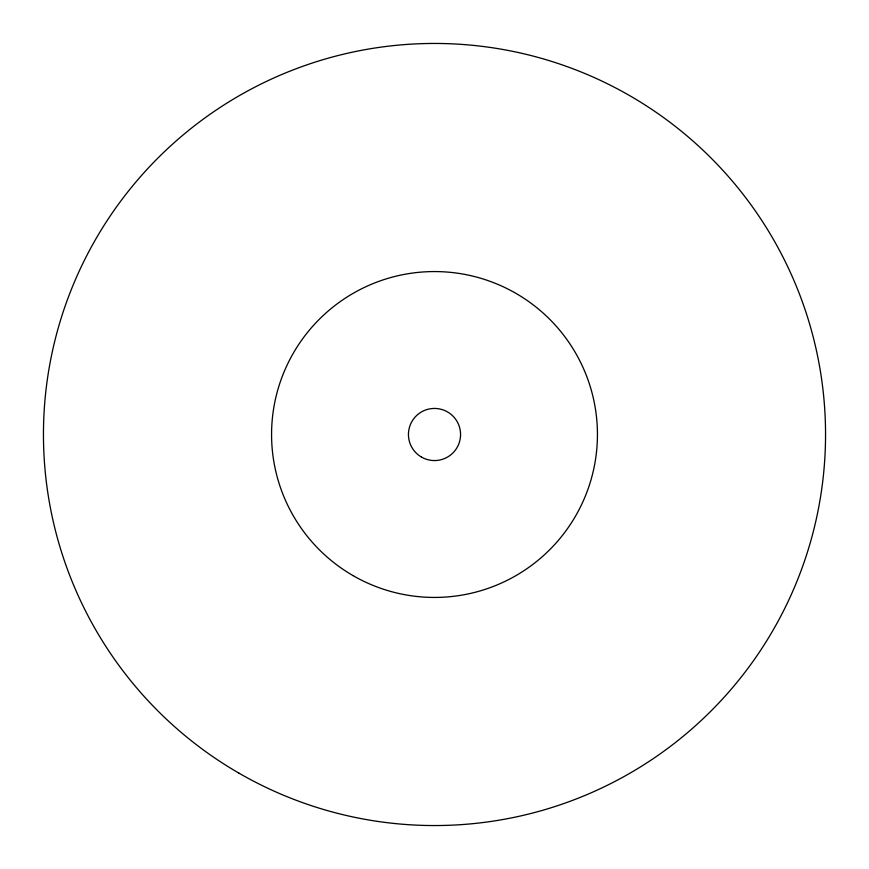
<?xml version="1.0" encoding="UTF-8"?>
<svg xmlns="http://www.w3.org/2000/svg" width="869" height="869" viewBox="0 0 869 869"><rect width="100%" height="100%" fill="white"/><g stroke="black" fill="none" stroke-linecap="round" stroke-linejoin="round"><path stroke-width="1.3" d="M421.465 457.072A26.07 26.07 0 0 0 460.57 434.5A26.07 26.07 0 0 0 421.465 411.928A26.07 26.07 0 0 0 421.465 457.072M353.031 575.604A162.938 162.938 0 0 0 597.438 434.5A162.938 162.938 0 0 0 353.031 293.396A162.938 162.938 0 0 0 353.031 575.604M238.975 773.16A391.05 391.05 0 0 0 825.55 434.5A391.05 391.05 0 0 0 238.975 95.84A391.05 391.05 0 0 0 238.975 773.16"/></g></svg>
